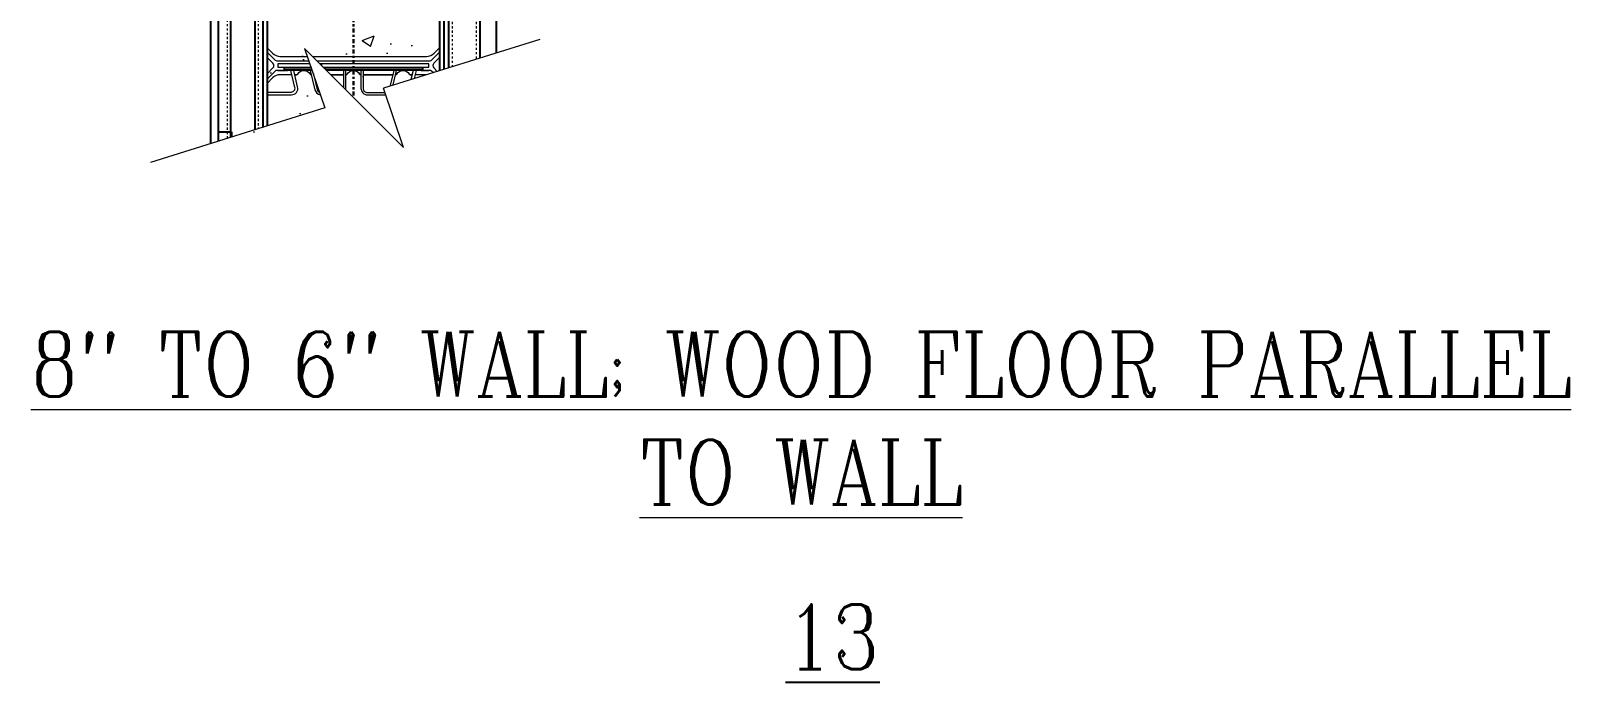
# Model space of a CAD drawing. Header units: inches. Extents: x -80.8 to 5.5, y 171.3 to 257.8.
# Drawn here: x -66.6 to 4.9, y 171.3 to 201.4 of the extents above; entities that cross this region are included whole.
import ezdxf

# ---------------------------------------------------------------- set-up
doc = ezdxf.new("R2010")
doc.units = ezdxf.units.IN
doc.header["$MEASUREMENT"] = 0
for name, pattern in [('CENTER', [2, 1.25, -0.25, 0.25, -0.25]), ('DASHED2', [0.375, 0.25, -0.125]), ('HIDDEN', [0.375, 0.25, -0.125])]:
    doc.linetypes.add(name, pattern=pattern)
doc.layers.get('Defpoints').update_dxf_attribs({"color": 252})
for name, color, linetype, lineweight in [('A2 Hatch', 8, 'Continuous', 9), ('DETAILS', 7, 'Continuous', 13), ('DIM', 3, 'Continuous', 13), ('REBAR', 2, 'CENTER', 30)]:
    doc.layers.add(name, color=color, linetype=linetype, lineweight=lineweight)
doc.styles.add('ARCTEXT', font='arctext.shx', dxfattribs={"width": 0.85})
doc.styles.add('RomanC', font='romanc.shx', dxfattribs={"width": 0.85, "height": 5})

msp = doc.modelspace()

# ---------------------------------------------------------------- hatches: boundary and pattern name
at = {"layer": 'A2 Hatch', "ltscale": 0.15}
h = msp.add_hatch(dxfattribs=at)
h.set_pattern_fill('AR-CONC', color=256, scale=0.8, style=0)
h.set_pattern_definition([(50, (-6438.0454, 1604.6426), (5.7380815, -0.502017), [0.6, -6.6]), (355, (-6438.0454, 1604.6426), (-1.1100107, 6.017537), [0.48, -5.28]), (100.4514, (-6437.567, 1604.6007), (4.628075, 5.5155163), [0.5099215, -5.609137]), (46.1842, (-6438.0454, 1606.2426), (8.5379284, -1.324152), [0.9, -9.9]), (96.6356, (-6437.334, 1606.132), (7.477302, 7.792943), [0.764882, -8.413704]), (351.1842, (-6438.045, 1606.2426), (7.477296, 7.792949), [0.72, -7.92]), (21, (-6437.2454, 1605.8426), (4.7752564, -3.220951), [0.6, -6.6]), (326, (-6437.2454, 1605.8426), (1.9465227, 5.8012004), [0.48, -5.28]), (71.4514, (-6436.8475, 1605.574), (6.721781, 2.580244), [0.5099215, -5.609137]), (37.5, (-6438.0454, 1604.6426), (0.09727884, 2.6631508), [0, -5.216, 0, -5.36, 0, -5.3]), (7.5, (-6438.0454, 1604.6426), (2.1045563, 3.1552937), [0, -3.056, 0, -5.096, 0, -2.02]), (327.5, (-6439.8294, 1604.6426), (4.2705795, -0.180439), [0, -2, 0, -6.24, 0, -8.28]), (317.5, (-6440.6294, 1604.6426), (4.6654894, 0.8008399), [0, -2.6, 0, -4.144, 0, -5.88])])
h.paths.add_polyline_path([(-53.634, 254.595), (-55.621, 253.921), (-55.821, 196.905), (-52.951, 197.879), (-53.887, 200.639), (-49.291, 196.042), (-50.227, 198.802), (-47.621, 199.686), (-47.625, 232.268), (-49.625, 232.268), (-49.625, 255.954), (-50.91, 255.519), (-49.974, 252.759), (-54.57, 257.355)])

# ---------------------------------------------------------------- linework, layer by layer
at = {"color": 1}
for p, q in [((-57.912, 208.763), (-57.912, 196.326)), ((-57.337, 208.763), (-57.337, 196.506)), ((-56.212, 208.763), (-56.212, 196.858)), ((-55.637, 208.763), (-55.637, 197.038)), ((-47.637, 208.763), (-47.637, 199.605)), ((-58.262, 208.263), (-58.262, 196.216)), ((-55.837, 208.513), (-55.837, 196.975)), ((-47.437, 208.513), (-47.437, 199.667)), ((-47.222, 208.263), (-47.222, 199.733)), ((-45.777, 208.263), (-45.777, 200.181)), ((-45.012, 208.263), (-45.012, 200.418)), ((-57.912, 196.763), (-57.287, 196.763)), ((-57.287, 196.763), (-57.287, 196.521)), ((-56.262, 196.763), (-56.262, 196.756)), ((-56.262, 196.763), (-56.241, 196.763))]:
    msp.add_line(p, q, dxfattribs=at)
at = {"color": 1, "linetype": 'HIDDEN', "ltscale": 0.02}
for p, q in [((-57.912, 196.763), (-57.287, 196.763)), ((-57.287, 196.763), (-57.287, 196.62)), ((-56.262, 196.763), (-56.262, 196.756)), ((-56.262, 196.763), (-56.241, 196.763))]:
    msp.add_line(p, q, dxfattribs=at)
at = {"layer": 'A2 Hatch', "linetype": 'DASHED2', "ltscale": 0.15}
for p, q in [((-57.497, 208.763), (-57.497, 196.456)), ((-56.052, 208.763), (-56.052, 196.908)), ((-47.062, 208.263), (-47.062, 199.783)), ((-45.937, 208.263), (-45.937, 200.132))]:
    msp.add_line(p, q, dxfattribs=at)
at = {"layer": 'DETAILS', "color": 6, "lineweight": 20}
for p, q in [((-52.085, 199.413), (-52.682, 199.413)), ((-52.682, 199.413), (-52.085, 199.413))]:
    msp.add_line(p, q, dxfattribs=at)
for points in [[(-55.637, 200.662), (-55.384, 200.409, 0.198912), (-55.03, 200.263), (-53.777, 200.263)], [(-55.637, 200.462), (-55.266, 200.092, 0.198912), (-55.196, 200.063), (-53.709, 200.063)], [(-55.637, 199.463), (-55.368, 199.732, 0.414214), (-55.368, 199.944), (-55.637, 200.212)], [(-53.532, 200.263), (-51.637, 200.263), (-48.243, 200.263, 0.198912), (-47.889, 200.409), (-47.637, 200.662)], [(-53.332, 200.063), (-51.637, 200.063), (-48.077, 200.063, 0.198912), (-48.007, 200.092), (-47.637, 200.462)], [(-47.637, 200.212), (-47.905, 199.944, 0.414214), (-47.905, 199.732), (-47.744, 199.571)], [(-55.637, 198.613), (-54.516, 198.613, 0.485338), (-54.351, 198.823), (-54.541, 199.613), (-55.137, 199.613), (-54.887, 199.613), (-54.787, 199.613)], [(-55.637, 198.483), (-54.516, 198.483, 0.485338), (-54.224, 198.853), (-54.407, 199.613)], [(-53.557, 199.613), (-55.196, 199.613, 0.198912), (-55.266, 199.584), (-55.637, 199.213)], [(-54.493, 199.413), (-55.03, 199.413, 0.198912), (-55.384, 199.266), (-55.637, 199.013)], [(-53.59, 199.713), (-54.787, 199.713), (-54.885, 199.691, 0.780776), (-54.885, 199.685), (-54.787, 199.663), (-53.574, 199.663)], [(-54.266, 199.413), (-54.359, 199.413), (-54.266, 199.413, 0.279322), (-54.222, 199.44, -0.605918), (-53.65, 199.44, 0.279322), (-53.606, 199.413)], [(-53.636, 199.613), (-53.419, 198.712, 0.302614), (-53.175, 198.487, 0.302614)], [(-52.932, 199.663), (-51.637, 199.663), (-48.486, 199.663), (-48.388, 199.685, 0.780776), (-48.388, 199.691), (-48.486, 199.713), (-51.637, 199.713), (-52.982, 199.713)], [(-51.967, 199.413, 0.279322), (-51.922, 199.44, -0.279322), (-51.637, 199.613), (-52.882, 199.613)], [(-51.991, 198.722, 0.051306), (-51.985, 198.783), (-51.985, 199.613)], [(-47.935, 199.512), (-48.007, 199.584, 0.198912), (-48.077, 199.613), (-51.637, 199.613, -0.279322), (-51.351, 199.44, 0.279322), (-51.306, 199.413)], [(-51.288, 199.613), (-51.288, 198.783, 0.414214), (-50.988, 198.483), (-50.146, 198.483, 0.00833), (-50.136, 198.483, 0.00833)], [(-51.188, 199.613), (-51.188, 198.783, 0.414214), (-50.988, 198.583), (-50.17, 198.583)], [(-49.667, 199.413, 0.279322), (-49.623, 199.44, -0.605918), (-49.051, 199.44, 0.279322), (-49.007, 199.413), (-48.914, 199.413), (-49.007, 199.413)], [(-53.475, 199.373), (-53.322, 198.736, 0.225019), (-53.214, 198.603)]]:
    msp.add_lwpolyline(points, format="xyb", dxfattribs=at)
for points in [[(-53.658, 199.913), (-55.137, 199.913), (-55.137, 199.763), (-53.607, 199.763)], [(-53.032, 199.763), (-51.637, 199.763), (-48.136, 199.763), (-48.136, 199.913), (-51.637, 199.913), (-53.182, 199.913)], [(-52.085, 198.815), (-52.085, 199.613)], [(-49.91, 198.91), (-49.74, 199.613)], [(-49.798, 198.948), (-49.637, 199.613)], [(-48.866, 199.613), (-48.967, 199.192)], [(-48.486, 199.613), (-48.386, 199.613), (-48.136, 199.613), (-48.732, 199.613), (-48.823, 199.237)], [(-48.256, 199.413), (-48.78, 199.413)]]:
    msp.add_lwpolyline(points, dxfattribs=at)
for points in [[(-53.588, 199.413), (-53.606, 199.413)], [(-51.985, 199.413), (-51.967, 199.413)], [(-51.288, 199.413), (-51.306, 199.413)], [(-51.188, 199.413), (-49.788, 199.413)], [(-49.685, 199.413), (-49.667, 199.413)]]:
    msp.add_lwpolyline(points, close=True, dxfattribs=at)
at = {"layer": 'DIM'}
for p, q in [((-42.991, 201.045), (-50.242, 198.797)), ((-53.903, 200.633), (-52.967, 197.873)), ((-49.306, 196.037), (-53.903, 200.633)), ((-49.306, 196.037), (-50.242, 198.797)), ((-52.967, 197.873), (-61.056, 195.342))]:
    msp.add_line(p, q, dxfattribs=at)
at = {"layer": 'REBAR', "ltscale": 0.15}
msp.add_line((-51.637, 242.994), (-51.637, 198.367), dxfattribs=at)

# ---------------------------------------------------------------- texts
at = {"layer": 'Defpoints', "insert": (-29.403, 174.86), "char_height": 3, "width": 90.08, "attachment_point": 2, "style": 'RomanC'}
msp.add_mtext('{\\L13\\P}\\P            ', dxfattribs=at)
at = {"layer": 'DIM', "insert": (-30.869, 187.499), "char_height": 3, "width": 77.5648, "attachment_point": 2, "style": 'ARCTEXT'}
msp.add_mtext('{\\Fromanc.shx|c0;\\L8" TO 6" WALL; WOOD FLOOR PARALLEL TO WALL}\\P\\P         ', dxfattribs=at)

doc.saveas('drawing.dxf')
